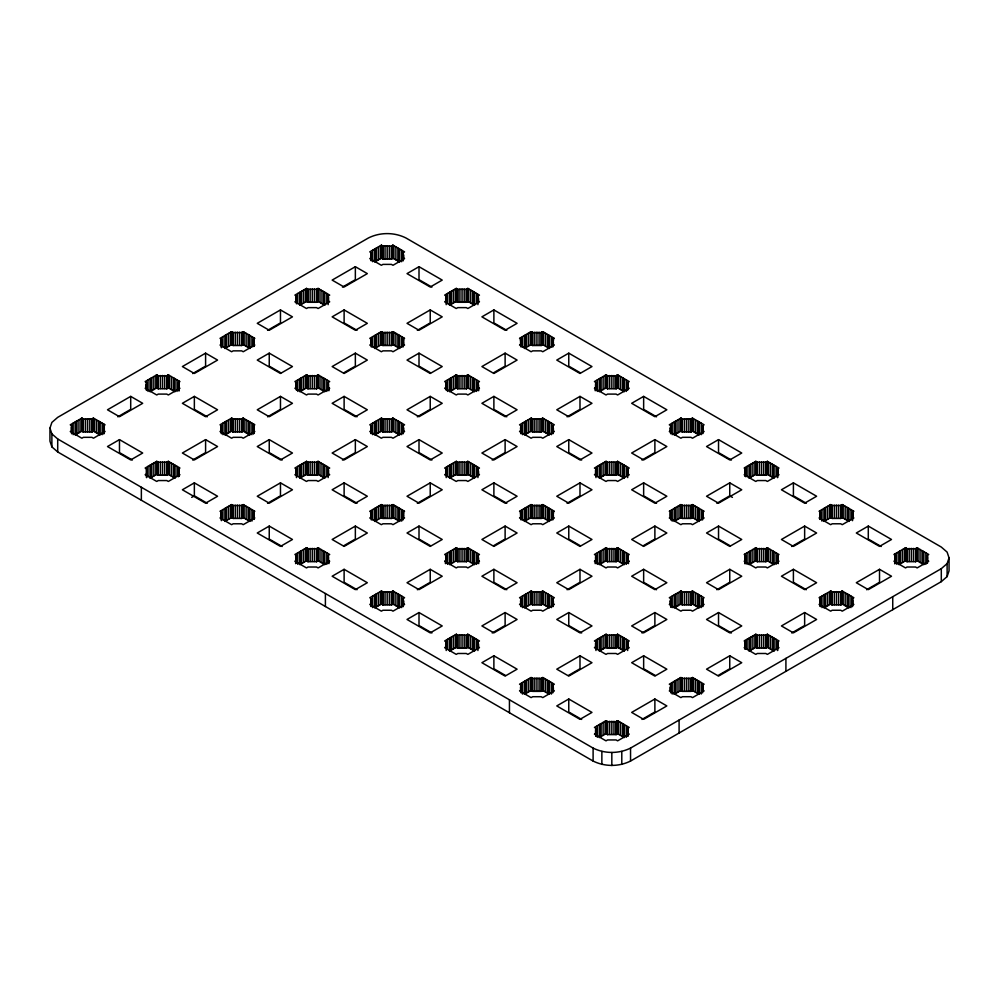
<?xml version="1.0" encoding="UTF-8"?>
<svg xmlns="http://www.w3.org/2000/svg" width="999" height="999" viewBox="0 0 999 999"><rect width="100%" height="100%" fill="white"/><g stroke="black" fill="none" stroke-linecap="round" stroke-linejoin="round"><path stroke-width="1.5" d="M71.803 425.711L71.803 430.619L70.242 431.518L81.856 438.211L83.404 437.325L91.908 437.325L93.456 438.211L105.07 431.518L103.509 430.619L103.509 425.711L105.07 424.812L93.456 418.119L91.908 419.006L83.404 419.006L81.856 418.119L70.242 424.812L71.803 425.711L71.803 433.504M146.129 387.812L146.678 382.48L145.13 381.581L156.731 374.887L158.292 375.774L166.783 375.774L168.344 374.887L179.945 381.581L178.396 382.48L178.396 390.272M221.566 339.248L221.566 344.156L220.005 345.055L231.618 351.748L233.167 350.861L241.671 350.861L243.219 351.748L254.832 345.055L253.271 344.156L253.271 339.248L254.832 338.349L243.219 331.656L241.671 332.542L233.167 332.542L231.618 331.656L220.005 338.349L221.566 339.248L221.566 347.04M221.566 425.711L221.566 430.619L220.005 431.518L231.618 438.211L233.167 437.325L241.671 437.325L243.219 438.211L254.832 431.518L253.271 430.619L253.271 425.711L254.832 424.812L243.219 418.119L241.671 419.006L233.167 419.006L231.618 418.119L220.005 424.812L221.566 425.711L221.566 433.504M221.566 512.175L221.566 517.082L220.005 517.981L231.618 524.675L233.167 523.788L241.671 523.788L243.219 524.675L254.832 517.981L253.271 517.082L253.271 512.175L254.832 511.276L243.219 504.582L241.671 505.469L233.167 505.469L231.618 504.582L220.005 511.276L221.566 512.175L221.566 519.967M296.441 296.016L296.441 300.924L294.892 301.823L306.493 308.516L308.042 307.63L316.546 307.63L318.107 308.516L329.707 301.823L328.159 300.924L328.159 296.016L329.707 295.117L318.107 288.424L316.546 289.31L308.042 289.31L306.493 288.424L294.892 295.117L296.441 296.016L296.441 303.808M296.441 382.48L296.441 387.387L294.892 388.286L306.493 394.98L308.042 394.093L316.546 394.093L318.107 394.98L329.707 388.286L328.159 387.387L328.159 382.48L329.707 381.581L318.107 374.887L316.546 375.774L308.042 375.774L306.493 374.887L294.892 381.581L296.441 382.48L296.441 390.272M296.441 468.943L296.441 473.851L294.892 474.75L306.493 481.443L308.042 480.556L316.546 480.556L318.107 481.443L329.707 474.75L328.159 473.851L328.159 468.943L329.707 468.044L318.107 461.351L316.546 462.237L308.042 462.237L306.493 461.351L294.892 468.044L296.441 468.943L296.441 477.597M296.441 555.407L296.441 560.314L294.892 561.213L306.493 567.919L308.042 567.02L316.546 567.02L318.107 567.919L329.707 561.213L328.159 560.314L328.159 555.407L329.707 554.507L318.107 547.814L316.546 548.701L308.042 548.701L306.493 547.814L294.892 554.507L296.441 555.407L296.441 563.199M371.328 252.784L371.328 257.692L369.767 258.591L381.381 265.284L382.929 264.385L391.433 264.385L392.982 265.284L404.583 258.591L403.034 257.692L403.034 252.784L404.583 251.885L392.982 245.18L391.433 246.079L382.929 246.079L381.381 245.18L369.767 251.885L371.328 252.784L371.328 260.577M370.766 344.58L371.328 339.248L369.767 338.349L381.381 331.656L382.929 332.542L391.433 332.542L392.982 331.656L404.583 338.349L403.034 339.248L403.034 347.04M371.328 425.711L371.328 430.619L369.767 431.518L381.381 438.211L382.929 437.325L391.433 437.325L392.982 438.211L404.583 431.518L403.034 430.619L403.034 425.711L404.583 424.812L392.982 418.119L391.433 419.006L382.929 419.006L381.381 418.119L369.767 424.812L371.328 425.711L371.328 433.504M370.766 517.507L371.328 512.175L369.767 511.276L381.381 504.582L382.929 505.469L391.433 505.469L392.982 504.582L404.583 511.276L403.034 512.175L403.034 519.967M370.766 603.97L371.328 598.638L369.767 597.739L381.381 591.046L382.929 591.945L391.433 591.945L392.982 591.046L404.583 597.739L403.034 598.638L403.034 606.43M403.034 339.248L403.034 344.156L404.583 345.055L392.982 351.748L391.433 350.861L382.929 350.861L381.381 351.748L369.767 345.055L371.328 344.156L370.766 341.695M403.034 512.175L403.034 517.082L404.583 517.981L392.982 524.675L391.433 523.788L382.929 523.788L381.381 524.675L369.767 517.981L371.328 517.082L370.766 514.635M403.034 598.638L403.034 603.546L404.583 604.445L392.982 611.151L391.433 610.252L382.929 610.252L381.381 611.151L369.767 604.445L371.328 603.546L370.766 601.098M445.641 301.348L446.203 296.016L444.655 295.117L456.256 288.424L457.804 289.31L466.308 289.31L467.857 288.424L479.47 295.117L477.922 296.016L477.922 304.67M445.641 387.812L446.203 382.48L444.655 381.581L456.256 374.887L457.804 375.774L466.308 375.774L467.857 374.887L479.47 381.581L477.922 382.48L477.922 390.272M445.641 474.275L446.203 468.943L444.655 468.044L456.256 461.351L457.804 462.237L466.308 462.237L467.857 461.351L479.47 468.044L477.922 468.943L477.922 477.597M446.203 555.407L446.203 560.314L444.655 561.213L456.256 567.919L457.804 567.02L466.308 567.02L467.857 567.919L479.47 561.213L477.922 560.314L477.922 555.407L479.47 554.507L467.857 547.814L466.308 548.701L457.804 548.701L456.256 547.814L444.655 554.507L446.203 555.407L446.203 563.199M477.922 296.016L477.922 300.924L479.47 301.823L467.857 308.516L466.308 307.63L457.804 307.63L456.256 308.516L444.655 301.823L446.203 300.924L445.641 298.464M445.641 647.215L446.203 641.87L444.655 640.971L456.256 634.278L457.804 635.177L466.308 635.177L467.857 634.278L479.47 640.971L477.922 641.87L477.922 650.524M477.922 382.48L477.922 387.387L479.47 388.286L467.857 394.98L466.308 394.093L457.804 394.093L456.256 394.98L444.655 388.286L446.203 387.387L445.641 384.927M477.922 468.943L477.922 473.851L479.47 474.75L467.857 481.443L466.308 480.556L457.804 480.556L456.256 481.443L444.655 474.75L446.203 473.851L445.641 471.403M477.922 641.87L477.922 646.778L479.47 647.677L467.857 654.382L466.308 653.483L457.804 653.483L456.256 654.382L444.655 647.677L446.203 646.778L445.641 644.33M520.529 344.58L521.078 339.248L519.53 338.349L531.143 331.656L532.692 332.542L541.196 332.542L542.744 331.656L554.345 338.349L552.797 339.248L552.797 347.04M520.529 431.044L521.078 425.711L519.53 424.812L531.143 418.119L532.692 419.006L541.196 419.006L542.744 418.119L554.345 424.812L552.797 425.711L552.797 433.504M520.529 517.507L521.078 512.175L519.53 511.276L531.143 504.582L532.692 505.469L541.196 505.469L542.744 504.582L554.345 511.276L552.797 512.175L552.797 519.967M520.529 603.97L521.078 598.638L519.53 597.739L531.143 591.046L532.692 591.945L541.196 591.945L542.744 591.046L554.345 597.739L552.797 598.638L552.797 606.43M552.797 339.248L552.797 344.156L554.345 345.055L542.744 351.748L541.196 350.861L532.692 350.861L531.143 351.748L519.53 345.055L521.078 344.156L520.529 341.695M520.529 690.446L521.078 685.102L519.53 684.203L531.143 677.509L532.692 678.408L541.196 678.408L542.744 677.509L554.345 684.203L552.797 685.102L552.797 692.894M552.797 425.711L552.797 430.619L554.345 431.518L542.744 438.211L541.196 437.325L532.692 437.325L531.143 438.211L519.53 431.518L521.078 430.619L520.529 428.171M552.797 512.175L552.797 517.082L554.345 517.981L542.744 524.675L541.196 523.788L532.692 523.788L531.143 524.675L519.53 517.981L521.078 517.082L520.529 514.635M552.797 598.638L552.797 603.546L554.345 604.445L542.744 611.151L541.196 610.252L532.692 610.252L531.143 611.151L519.53 604.445L521.078 603.546L520.529 601.098M552.797 685.102L552.797 690.009L554.345 690.908L542.744 697.614L541.196 696.715L532.692 696.715L531.143 697.614L519.53 690.908L521.078 690.009L520.529 687.562M595.966 382.48L595.966 387.387L594.417 388.286L606.018 394.98L607.567 394.093L616.071 394.093L617.619 394.98L629.233 388.286L627.672 387.387L627.672 382.48L629.233 381.581L617.619 374.887L616.071 375.774L607.567 375.774L606.018 374.887L594.417 381.581L595.966 382.48L595.966 390.272M595.966 468.943L595.966 473.851L594.417 474.75L606.018 481.443L607.567 480.556L616.071 480.556L617.619 481.443L629.233 474.75L627.672 473.851L627.672 468.943L629.233 468.044L617.619 461.351L616.071 462.237L607.567 462.237L606.018 461.351L594.417 468.044L595.966 468.943L595.966 477.597M595.966 555.407L595.966 560.314L594.417 561.213L606.018 567.919L607.567 567.02L616.071 567.02L617.619 567.919L629.233 561.213L627.672 560.314L627.672 555.407L629.233 554.507L617.619 547.814L616.071 548.701L607.567 548.701L606.018 547.814L594.417 554.507L595.966 555.407L595.966 563.199M595.966 641.87L595.966 646.778L594.417 647.677L606.018 654.382L607.567 653.483L616.071 653.483L617.619 654.382L629.233 647.677L627.672 646.778L627.672 641.87L629.233 640.971L617.619 634.278L616.071 635.177L607.567 635.177L606.018 634.278L594.417 640.971L595.966 641.87L595.966 650.524M595.966 728.333L595.966 733.241L594.417 734.14L606.018 740.846L607.567 739.947L616.071 739.947L617.619 740.846L629.233 734.14L627.672 733.241L627.672 728.333L629.233 727.434L617.619 720.741L616.071 721.64L607.567 721.64L606.018 720.741L594.417 727.434L595.966 728.333L595.966 736.126M670.292 431.044L670.841 425.711L669.293 424.812L680.893 418.119L682.454 419.006L690.958 419.006L692.507 418.119L704.108 424.812L702.559 425.711L702.559 433.504M670.292 517.507L670.841 512.175L669.293 511.276L680.893 504.582L682.454 505.469L690.958 505.469L692.507 504.582L704.108 511.276L702.559 512.175L702.559 519.967M670.292 603.97L670.841 598.638L669.293 597.739L680.893 591.046L682.454 591.945L690.958 591.945L692.507 591.046L704.108 597.739L702.559 598.638L702.559 606.43M670.292 690.446L670.841 685.102L669.293 684.203L680.893 677.509L682.454 678.408L690.958 678.408L692.507 677.509L704.108 684.203L702.559 685.102L702.559 692.894M745.729 468.943L745.729 473.851L744.168 474.75L755.781 481.443L757.329 480.556L765.833 480.556L767.382 481.443L778.995 474.75L777.434 473.851L777.434 468.943L778.995 468.044L767.382 461.351L765.833 462.237L757.329 462.237L755.781 461.351L744.168 468.044L745.729 468.943L745.729 476.735M745.729 555.407L745.729 560.314L744.168 561.213L755.781 567.919L757.329 567.02L765.833 567.02L767.382 567.919L778.995 561.213L777.434 560.314L777.434 555.407L778.995 554.507L767.382 547.814L765.833 548.701L757.329 548.701L755.781 547.814L744.168 554.507L745.729 555.407L745.729 563.199M745.729 641.87L745.729 646.778L744.168 647.677L755.781 654.382L757.329 653.483L765.833 653.483L767.382 654.382L778.995 647.677L777.434 646.778L777.434 641.87L778.995 640.971L767.382 634.278L765.833 635.177L757.329 635.177L755.781 634.278L744.168 640.971L745.729 641.87L745.729 649.075M820.604 512.175L820.604 517.082L819.055 517.981L830.656 524.675L832.217 523.788L840.708 523.788L842.269 524.675L853.87 517.981L852.322 517.082L852.322 512.175L853.87 511.276L842.269 504.582L840.708 505.469L832.217 505.469L830.656 504.582L819.055 511.276L820.604 512.175L820.604 519.38M820.604 598.638L820.604 603.546L819.055 604.445L830.656 611.151L832.217 610.252L840.708 610.252L842.269 611.151L853.87 604.445L852.322 603.546L852.322 598.638L853.87 597.739L842.269 591.046L840.708 591.945L832.217 591.945L830.656 591.046L819.055 597.739L820.604 598.638L820.604 606.43M894.929 563.623L895.491 555.407L893.93 554.507L905.544 547.814L907.092 548.701L915.596 548.701L917.144 547.814L928.758 554.507L927.197 555.407L927.197 563.199M49.95 428.171L51.886 422.415L57.705 417.357L368.456 237.949C380.095 232.155 394.255 232.155 405.894 237.949L941.295 547.052L947.114 552.11L949.05 557.867L949.05 570.829L947.114 576.585L941.295 581.643L630.544 761.051C618.905 766.845 604.745 766.845 593.106 761.051L57.705 451.948L51.886 446.89L49.95 441.133L49.95 428.171L51.886 433.916L51.886 446.89M947.114 576.585L947.114 563.611L949.05 557.867M146.678 468.943L146.678 473.851L145.13 474.75L156.731 481.443L158.292 480.556L166.783 480.556L168.344 481.443L179.945 474.75L178.396 473.851L178.396 468.943L179.945 468.044L168.344 461.351L166.783 462.237L158.292 462.237L156.731 461.351L145.13 468.044L146.678 468.943L146.678 477.597M51.886 433.916L57.705 438.973L593.106 748.089C604.745 753.87 618.905 753.87 630.544 748.089L941.295 568.668L947.114 563.611M130.707 396.391L107.492 409.79L119.48 416.708L142.695 403.309L130.707 396.391L130.707 409.365L117.82 416.808M205.594 353.159L182.38 366.558L194.355 373.476L217.57 360.077L205.594 353.159L205.594 366.133L192.695 373.576M280.469 309.927L257.255 323.326L269.243 330.244L292.457 316.845L280.469 309.927L280.469 322.902L267.582 330.344M355.357 266.696L332.143 280.095L344.118 287.013L367.332 273.614L355.357 266.696L355.357 279.67L342.457 287.113M100.162 421.99L100.162 434.965L93.456 431.081L91.908 431.98L83.404 431.98L81.856 431.081L75.137 434.965L75.137 421.99M175.05 378.758L175.05 391.733L168.344 387.849L166.783 388.748L158.292 388.748L156.731 387.849L150.025 391.733L150.025 378.758M249.925 335.527L249.925 348.501L243.219 344.618L241.671 345.517L233.167 345.517L231.618 344.618L224.9 348.501L224.9 335.527M324.812 292.295L324.812 305.269L318.107 301.386L316.546 302.285L308.042 302.285L306.493 301.386L299.787 305.269L299.787 292.295M399.687 249.063L399.687 262.038L392.982 258.154L391.433 259.053L382.929 259.053L381.381 258.154L374.662 262.038L374.662 249.063M119.48 439.622L107.492 446.541L130.707 459.94L142.695 453.022L119.48 439.622L119.48 452.597L132.38 460.039M194.355 396.391L182.38 403.309L205.594 416.708L217.57 409.79L194.355 396.391L194.355 409.365L207.255 416.808M269.243 353.159L257.255 360.077L280.469 373.476L292.457 366.558L269.243 353.159L269.243 366.133L280.844 372.827M344.118 309.927L332.143 316.845L355.357 330.244L367.332 323.326L344.118 309.927L344.118 322.902L357.018 330.344M419.006 266.696L407.018 273.614L430.232 287.013L442.22 280.095L419.006 266.696L419.006 279.67L431.905 287.113M205.594 439.622L182.38 453.022L194.355 459.94L217.57 446.541L205.594 439.622L205.594 452.597L192.695 460.039M280.469 396.391L257.255 409.79L269.243 416.708L292.457 403.309L280.469 396.391L280.469 409.365L267.582 416.808M355.357 353.159L332.143 366.558L344.118 373.476L367.332 360.077L355.357 353.159L355.357 366.133L343.743 372.827M430.232 309.927L407.018 323.326L419.006 330.244L442.22 316.845L430.232 309.927L430.232 322.902L417.345 330.344M175.05 465.222L175.05 478.196L168.344 474.325L166.783 475.212L158.292 475.212L156.731 474.325L150.025 478.196L150.025 465.222M249.925 421.99L249.925 434.965L243.219 431.081L241.671 431.98L233.167 431.98L231.618 431.081L224.9 434.965L224.9 421.99M324.812 378.758L324.812 391.733L318.107 387.849L316.546 388.748L308.042 388.748L306.493 387.849L299.787 391.733L299.787 378.758M399.687 335.527L399.687 348.501L392.982 344.618L391.433 345.517L382.929 345.517L381.381 344.618L375.574 347.977L375.574 335.002M474.575 292.295L474.575 305.269L467.857 301.386L466.308 302.285L457.804 302.285L456.256 301.386L449.55 305.269L449.55 292.295M194.355 482.854L182.38 489.772L205.594 503.171L217.57 496.253L194.355 482.854L194.355 495.829L207.255 503.271M269.243 439.622L257.255 446.541L280.469 459.94L292.457 453.022L269.243 439.622L269.243 452.597L282.143 460.039M344.118 396.391L332.143 403.309L355.357 416.708L367.332 409.79L344.118 396.391L344.118 409.365L357.018 416.808M419.006 353.159L407.018 360.077L430.232 373.476L442.22 366.558L419.006 353.159L419.006 366.133L430.606 372.827M493.881 309.927L481.905 316.845L505.119 330.244L517.095 323.326L493.881 309.927L493.881 322.902L506.78 330.344M191.696 497.365L194.355 495.829M280.469 482.854L257.255 496.253L269.243 503.171L292.457 489.772L280.469 482.854L280.469 495.829L267.582 503.271M355.357 439.622L332.143 453.022L344.118 459.94L367.332 446.541L355.357 439.622L355.357 452.597L342.457 460.039M430.232 396.391L407.018 409.79L419.006 416.708L442.22 403.309L430.232 396.391L430.232 409.365L417.345 416.808M505.119 353.159L481.905 366.558L493.881 373.476L517.095 360.077L505.119 353.159L505.119 366.133L493.506 372.827M249.925 508.454L249.925 521.428L243.219 517.557L241.671 518.444L233.167 518.444L231.618 517.557L224.9 521.428L224.9 508.454M324.812 465.222L324.812 478.196L318.107 474.325L316.546 475.212L308.042 475.212L306.493 474.325L299.787 478.196L299.787 465.222M399.687 421.99L399.687 434.965L392.982 431.081L391.433 431.98L382.929 431.98L381.381 431.081L374.662 434.965L374.662 421.99M474.575 378.758L474.575 391.733L467.857 387.849L466.308 388.748L457.804 388.748L456.256 387.849L449.55 391.733L449.55 378.758M549.45 335.527L549.45 348.501L542.744 344.618L541.196 345.517L532.692 345.517L531.143 344.618L524.425 348.501L524.425 335.527M269.243 526.086L257.255 533.004L280.469 546.403L292.457 539.485L269.243 526.086L269.243 539.06L282.143 546.503M344.118 482.854L332.143 489.772L355.357 503.171L367.332 496.253L344.118 482.854L344.118 495.829L357.018 503.271M419.006 439.622L407.018 446.541L430.232 459.94L442.22 453.022L419.006 439.622L419.006 452.597L431.905 460.039M493.881 396.391L481.905 403.309L505.119 416.708L517.095 409.79L493.881 396.391L493.881 409.365L506.78 416.808M568.768 353.159L556.78 360.077L579.994 373.476L591.982 366.558L568.768 353.159L568.768 366.133L580.369 372.827M355.357 526.086L332.143 539.485L344.118 546.403L367.332 533.004L355.357 526.086L355.357 539.06L343.743 545.766M430.232 482.854L407.018 496.253L419.006 503.171L442.22 489.772L430.232 482.854L430.232 495.829L417.345 503.271M505.119 439.622L481.905 453.022L493.881 459.94L517.095 446.541L505.119 439.622L505.119 452.597L492.22 460.039M579.994 396.391L556.78 409.79L568.768 416.708L591.982 403.309L579.994 396.391L579.994 409.365L567.095 416.808M324.812 551.685L324.812 564.66L318.107 560.789L316.546 561.675L308.042 561.675L306.493 560.789L299.787 564.66L299.787 551.685M399.687 508.454L399.687 521.428L392.982 517.557L391.433 518.444L382.929 518.444L381.381 517.557L374.662 521.428L374.662 508.454M474.575 465.222L474.575 478.196L467.857 474.325L466.308 475.212L457.804 475.212L456.256 474.325L449.55 478.196L449.55 465.222M549.45 421.99L549.45 434.965L542.744 431.081L541.196 431.98L532.692 431.98L531.143 431.081L524.425 434.965L524.425 421.99M624.338 378.758L624.338 391.733L617.619 387.849L616.071 388.748L607.567 388.748L606.018 387.849L599.313 391.733L599.313 378.758M344.118 569.318L332.143 576.236L355.357 589.635L367.332 582.717L344.118 569.318L344.118 582.292L357.018 589.735M419.006 526.086L407.018 533.004L430.232 546.403L442.22 539.485L419.006 526.086L419.006 539.06L430.606 545.766M493.881 482.854L481.905 489.772L505.119 503.171L517.095 496.253L493.881 482.854L493.881 495.829L506.78 503.271M568.768 439.622L556.78 446.541L579.994 459.94L591.982 453.022L568.768 439.622L568.768 452.597L581.655 460.039M643.643 396.391L631.668 403.309L654.882 416.708L666.857 409.79L643.643 396.391L643.643 409.365L656.543 416.808M430.232 569.318L407.018 582.717L419.006 589.635L442.22 576.236L430.232 569.318L430.232 582.292L417.345 589.735M505.119 526.086L481.905 539.485L493.881 546.403L517.095 533.004L505.119 526.086L505.119 539.06L493.506 545.766M579.994 482.854L556.78 496.253L568.768 503.171L591.982 489.772L579.994 482.854L579.994 495.829L567.095 503.271M654.882 439.622L631.668 453.022L643.643 459.94L666.857 446.541L654.882 439.622L654.882 452.597L641.982 460.039M399.687 594.917L399.687 607.892L392.982 604.02L391.433 604.907L382.929 604.907L381.381 604.02L374.662 607.892L374.662 594.917M474.575 551.685L474.575 564.66L467.857 560.789L466.308 561.675L457.804 561.675L456.256 560.789L449.55 564.66L449.55 551.685M549.45 508.454L549.45 521.428L542.744 517.557L541.196 518.444L532.692 518.444L531.143 517.557L524.425 521.428L524.425 508.454M624.338 465.222L624.338 478.196L617.619 474.325L616.071 475.212L607.567 475.212L606.018 474.325L599.313 478.196L599.313 465.222M699.213 421.99L699.213 434.965L692.507 431.081L690.958 431.98L682.454 431.98L680.893 431.081L674.188 434.965L674.188 421.99M419.006 612.549L407.018 619.467L430.232 632.866L442.22 625.948L419.006 612.549L419.006 625.524L431.905 632.966M493.881 569.318L481.905 576.236L505.119 589.635L517.095 582.717L493.881 569.318L493.881 582.292L506.78 589.735M568.768 526.086L556.78 533.004L579.994 546.403L591.982 539.485L568.768 526.086L568.768 539.06L580.369 545.766M643.643 482.854L631.668 489.772L654.882 503.171L666.857 496.253L643.643 482.854L643.643 495.829L656.543 503.271M718.531 439.622L706.543 446.541L729.757 459.94L741.745 453.022L718.531 439.622L718.531 452.597L731.418 460.039M505.119 612.549L481.905 625.948L493.881 632.866L517.095 619.467L505.119 612.549L505.119 625.524L492.22 632.966M579.994 569.318L556.78 582.717L568.768 589.635L591.982 576.236L579.994 569.318L579.994 582.292L567.095 589.735M654.882 526.086L631.668 539.485L643.643 546.403L666.857 533.004L654.882 526.086L654.882 539.06L643.269 545.766M729.757 482.854L706.543 496.253L718.531 503.171L741.745 489.772L729.757 482.854L729.757 495.829L716.857 503.271M473.663 637.624L473.663 650.599L467.857 647.252L466.308 648.139L457.804 648.139L456.256 647.252L450.449 650.599L450.449 637.624M549.45 594.917L549.45 607.892L542.744 604.02L541.196 604.907L532.692 604.907L531.143 604.02L524.425 607.892L524.425 594.917M624.338 551.685L624.338 564.66L617.619 560.789L616.071 561.675L607.567 561.675L606.018 560.789L599.313 564.66L599.313 551.685M699.213 508.454L699.213 521.428L692.507 517.557L690.958 518.444L682.454 518.444L680.893 517.557L674.188 521.428L674.188 508.454M774.1 465.222L774.1 478.196L767.382 474.325L765.833 475.212L757.329 475.212L755.781 474.325L749.075 478.196L749.075 465.222M493.881 655.781L481.905 662.699L505.119 676.098L517.095 669.18L493.881 655.781L493.881 668.756L505.494 675.461M568.768 612.549L556.78 619.467L579.994 632.866L591.982 625.948L568.768 612.549L568.768 625.524L581.655 632.966M643.643 569.318L631.668 576.236L654.882 589.635L666.857 582.717L643.643 569.318L643.643 582.292L656.543 589.735M718.531 526.086L706.543 533.004L729.757 546.403L741.745 539.485L718.531 526.086L718.531 539.06L730.132 545.766M793.406 482.854L781.43 489.772L804.645 503.171L816.62 496.253L793.406 482.854L793.406 495.829L806.305 503.271M579.994 655.781L556.78 669.18L568.768 676.098L591.982 662.699L579.994 655.781L579.994 668.756L568.394 675.461M654.882 612.549L631.668 625.948L643.643 632.866L666.857 619.467L654.882 612.549L654.882 625.524L641.982 632.966M729.757 569.318L706.543 582.717L718.531 589.635L741.745 576.236L729.757 569.318L729.757 582.292L716.857 589.735M804.645 526.086L781.43 539.485L793.406 546.403L816.62 533.004L804.645 526.086L804.645 539.06L791.745 546.503M549.45 681.38L549.45 694.355L542.744 690.484L541.196 691.37L532.692 691.37L531.143 690.484L524.425 694.355L524.425 681.38M623.426 637.624L623.426 650.599L617.619 647.252L616.071 648.139L607.567 648.139L606.018 647.252L600.212 650.599L600.212 637.624M699.213 594.917L699.213 607.892L692.507 604.02L690.958 604.907L682.454 604.907L680.893 604.02L674.188 607.892L674.188 594.917M774.1 551.685L774.1 564.66L767.382 560.789L765.833 561.675L757.329 561.675L755.781 560.789L749.075 564.66L749.075 551.685M848.975 508.454L848.975 521.428L842.269 517.557L840.708 518.444L832.217 518.444L830.656 517.557L823.95 521.428L823.95 508.454M568.768 699.013L556.78 705.931L579.994 719.33L591.982 712.412L568.768 699.013L568.768 711.987L581.655 719.43M643.643 655.781L631.668 662.699L654.882 676.098L666.857 669.18L643.643 655.781L643.643 668.756L655.257 675.461M718.531 612.549L706.543 619.467L729.757 632.866L741.745 625.948L718.531 612.549L718.531 625.524L731.418 632.966M793.406 569.318L781.43 576.236L804.645 589.635L816.62 582.717L793.406 569.318L793.406 582.292L806.305 589.735M868.293 526.086L856.305 533.004L879.52 546.403L891.508 539.485L868.293 526.086L868.293 539.06L881.18 546.503M654.882 699.013L631.668 712.412L643.643 719.33L666.857 705.931L654.882 699.013L654.882 711.987L641.982 719.43M729.757 655.781L706.543 669.18L718.531 676.098L741.745 662.699L729.757 655.781L729.757 668.756L718.156 675.461M804.645 612.549L781.43 625.948L793.406 632.866L816.62 619.467L804.645 612.549L804.645 625.524L791.745 632.966M879.52 569.318L856.305 582.717L868.293 589.635L891.508 576.236L879.52 569.318L879.52 582.292L866.62 589.735M624.338 724.612L624.338 737.587L617.619 733.716L616.071 734.615L607.567 734.615L606.018 733.716L599.313 737.587L599.313 724.612M699.213 681.38L699.213 694.355L692.507 690.484L690.958 691.37L682.454 691.37L680.893 690.484L674.188 694.355L674.188 681.38M774.1 638.149L774.1 651.123L767.382 647.252L765.833 648.139L757.329 648.139L755.781 647.252L749.075 651.123L749.075 638.149M848.975 594.917L848.975 607.892L842.269 604.02L840.708 604.907L832.217 604.907L830.656 604.02L823.95 607.892L823.95 594.917M923.863 551.685L923.863 564.66L917.144 560.789L915.596 561.675L907.092 561.675L905.544 560.789L898.838 564.66L898.838 551.685M729.757 495.829L732.417 497.365M927.197 555.407L927.197 560.314L928.758 561.213L917.144 567.919L915.596 567.02L907.092 567.02L905.544 567.919L893.93 561.213L895.491 560.314L894.929 557.867M702.559 425.711L702.559 430.619L704.108 431.518L692.507 438.211L690.958 437.325L682.454 437.325L680.893 438.211L669.293 431.518L670.841 430.619L670.292 428.171M702.559 512.175L702.559 517.082L704.108 517.981L692.507 524.675L690.958 523.788L682.454 523.788L680.893 524.675L669.293 517.981L670.841 517.082L670.292 514.635M702.559 598.638L702.559 603.546L704.108 604.445L692.507 611.151L690.958 610.252L682.454 610.252L680.893 611.151L669.293 604.445L670.841 603.546L670.292 601.098M702.559 685.102L702.559 690.009L704.108 690.908L692.507 697.614L690.958 696.715L682.454 696.715L680.893 697.614L669.293 690.908L670.841 690.009L670.292 687.562M178.396 382.48L178.396 387.387L179.945 388.286L168.344 394.98L166.783 394.093L158.292 394.093L156.731 394.98L145.13 388.286L146.678 387.387L146.129 384.927M941.295 568.668L941.295 581.643M927.621 556.63L927.621 559.515M927.447 555.269L927.447 563.336M925.848 552.834L925.848 564.373M922.951 551.161L922.951 564.135M922.04 550.636L922.04 563.611M920.054 549.487L920.054 562.462M918.056 548.339L918.056 561.301M917.144 547.814L917.144 560.789M916.907 547.952L916.907 560.926M916.37 548.264L916.37 561.226M915.833 548.563L915.833 561.538M915.596 548.701L915.596 561.675M913.486 548.463L913.486 561.438M911.35 548.389L911.35 561.363M909.202 548.463L909.202 561.438M907.092 548.701L907.092 561.675M906.855 548.563L906.855 561.538M906.318 548.264L906.318 561.226M905.781 547.952L905.781 560.926M905.544 547.814L905.544 560.789M904.632 548.339L904.632 561.301M902.634 549.487L902.634 562.462M900.648 550.636L900.648 563.611M899.737 551.161L899.737 564.135M896.84 552.834L896.84 564.373M895.491 555.407L895.491 563.199M895.241 555.269L895.067 563.424M894.842 553.983L894.717 563.648M892.744 596.703L892.744 609.677M852.971 510.751L852.971 513.636M852.871 514.635L852.871 517.507M852.734 513.399L852.734 516.283M852.734 599.862L852.734 602.747M852.559 512.037L852.559 520.679M852.559 598.501L852.559 606.568M852.322 512.175L852.322 519.967M852.322 598.638L852.322 606.43M850.973 509.602L850.973 519.692M850.973 596.066L850.973 607.604M848.076 507.929L848.076 520.904M848.076 594.393L848.076 607.367M847.164 507.405L847.164 520.379M847.164 593.868L847.164 606.843M845.166 506.256L845.166 519.23M845.166 592.719L845.166 605.694M843.168 505.107L843.168 518.069M843.168 591.57L843.168 604.545M842.269 504.582L842.269 517.557M842.269 591.046L842.269 604.02M842.02 504.72L842.02 517.694M842.02 591.183L842.02 604.158M841.495 505.032L841.495 517.994M841.495 591.495L841.495 604.47M840.958 505.332L840.958 518.306M840.958 591.795L840.958 604.77M840.708 505.469L840.708 518.444M840.708 591.945L840.708 604.907M838.598 505.232L838.598 518.206M838.598 591.695L838.598 604.67M836.463 505.157L836.463 518.131M836.463 591.62L836.463 604.595M834.327 505.232L834.327 518.206M834.327 591.695L834.327 604.67M832.217 505.469L832.217 518.444M832.217 591.945L832.217 604.907M831.967 505.332L831.967 518.306M831.967 591.795L831.967 604.77M831.443 505.032L831.443 517.994M831.443 591.495L831.443 604.47M830.906 504.72L830.906 517.694M830.906 591.183L830.906 604.158M830.656 504.582L830.656 517.557M830.656 591.046L830.656 604.02M829.757 505.107L829.757 518.069M829.757 591.57L829.757 604.545M827.759 506.256L827.759 519.23M827.759 592.719L827.759 605.694M825.761 507.405L825.761 520.379M825.761 593.868L825.761 606.843M824.862 507.929L824.862 520.904M824.862 594.393L824.862 607.367M821.952 509.602L821.952 521.141M821.952 596.066L821.952 607.604M820.366 512.037L820.366 519.243M820.366 598.501L820.366 606.568M820.191 513.399L820.191 519.155M820.191 599.862L820.191 605.619M819.967 510.751L819.967 519.405M819.967 597.215L819.967 605.869M819.829 511.725L819.829 518.931M819.829 598.189L819.829 605.394M785.913 658.378L785.913 671.353M778.221 560.764L778.221 563.648M777.996 471.403L777.996 474.275M777.996 644.33L777.996 647.215M777.859 470.167L777.859 474.488M777.859 556.63L777.859 559.515M777.859 643.094L777.859 647.414M777.684 468.806L777.684 477.447M777.684 555.269L777.684 563.336M777.684 641.733L777.684 650.386M777.434 468.943L777.434 477.597M777.434 555.407L777.434 563.199M777.434 641.87L777.434 650.524M776.086 466.371L776.086 476.461M776.086 552.834L776.086 564.373M776.086 639.298L776.086 649.387M773.189 464.697L773.189 477.672M773.189 551.161L773.189 564.135M773.189 637.624L773.189 650.599M772.277 464.173L772.277 477.147M772.277 550.636L772.277 563.611M772.277 637.1L772.277 650.074M770.291 463.024L770.291 475.999M770.291 549.487L770.291 562.462M770.291 635.951L770.291 648.925M768.293 461.875L768.293 474.837M768.293 548.339L768.293 561.301M768.293 634.802L768.293 647.777M767.382 461.351L767.382 474.325M767.382 547.814L767.382 560.789M767.382 634.278L767.382 647.252M767.145 461.488L767.145 474.463M767.145 547.952L767.145 560.926M767.145 634.415L767.145 647.389M766.608 461.8L766.608 474.762M766.608 548.264L766.608 561.226M766.608 634.727L766.608 647.702M766.071 462.1L766.071 475.074M766.071 548.563L766.071 561.538M766.071 635.027L766.071 648.001M765.833 462.237L765.833 475.212M765.833 548.701L765.833 561.675M765.833 635.177L765.833 648.139M763.723 462L763.723 474.975M763.723 548.463L763.723 561.438M763.723 634.927L763.723 647.901M761.588 461.925L761.588 474.9M761.588 548.389L761.588 561.363M761.588 634.852L761.588 647.827M759.44 462L759.44 474.975M759.44 548.463L759.44 561.438M759.44 634.927L759.44 647.901M757.329 462.237L757.329 475.212M757.329 548.701L757.329 561.675M757.329 635.177L757.329 648.139M757.092 462.1L757.092 475.074M757.092 548.563L757.092 561.538M757.092 635.027L757.092 648.001M756.555 461.8L756.555 474.762M756.555 548.264L756.555 561.226M756.555 634.727L756.555 647.702M756.018 461.488L756.018 474.463M756.018 547.952L756.018 560.926M756.018 634.415L756.018 647.389M755.781 461.351L755.781 474.325M755.781 547.814L755.781 560.789M755.781 634.278L755.781 647.252M754.869 461.875L754.869 474.837M754.869 548.339L754.869 561.301M754.869 634.802L754.869 647.777M752.884 463.024L752.884 475.999M752.884 549.487L752.884 562.462M752.884 635.951L752.884 648.925M750.886 464.173L750.886 477.147M750.886 550.636L750.886 563.611M750.886 637.1L750.886 650.074M749.974 464.697L749.974 477.672M749.974 551.161L749.974 564.135M749.974 637.624L749.974 650.599M747.077 466.371L747.077 476.461M747.077 552.834L747.077 564.373M747.077 639.298L747.077 649.387M745.479 468.806L745.479 476.011M745.479 555.269L745.479 563.336M745.479 641.733L745.479 648.938M745.304 470.167L745.304 475.924M745.304 556.63L745.304 563.424M745.304 643.094L745.304 648.851M745.079 467.52L745.079 476.173M745.079 553.983L745.167 563.623M745.079 640.446L745.079 649.1M744.954 468.494L744.954 475.699M744.954 554.957L744.954 563.648M744.954 641.42L744.954 648.626M703.209 510.751L703.209 513.636M702.971 426.935L702.971 429.807M702.971 513.399L703.121 517.507M702.971 599.862L702.971 602.747M702.971 686.325L703.121 690.446M702.796 430.756L702.796 433.641M702.796 603.683L702.796 606.568M701.211 423.139L701.211 434.677M701.211 509.602L701.211 519.692M701.211 596.066L701.211 607.604M701.211 682.529L701.211 694.068M698.313 421.466L698.313 434.44M698.313 507.929L698.313 520.904M698.313 594.393L698.313 607.367M698.313 680.856L698.313 693.83M697.402 420.941L697.402 433.916M697.402 507.405L697.402 520.379M697.402 593.868L697.402 606.843M697.402 680.331L697.402 693.306M695.404 419.792L695.404 432.767M695.404 506.256L695.404 519.23M695.404 592.719L695.404 605.694M695.404 679.183L695.404 692.157M693.418 418.643L693.418 431.605M693.418 505.107L693.418 518.069M693.418 591.57L693.418 604.545M693.418 678.034L693.418 691.008M692.507 418.119L692.507 431.081M692.507 504.582L692.507 517.557M692.507 591.046L692.507 604.02M692.507 677.509L692.507 690.484M692.257 418.256L692.257 431.231M692.257 504.72L692.257 517.694M692.257 591.183L692.257 604.158M692.257 677.647L692.257 690.621M691.733 418.556L691.733 431.531M691.733 505.032L691.733 517.994M691.733 591.495L691.733 604.47M691.733 677.959L691.733 690.933M691.196 418.868L691.196 431.843M691.196 505.332L691.196 518.306M691.196 591.795L691.196 604.77M691.196 678.259L691.196 691.233M690.958 419.006L690.958 431.98M690.958 505.469L690.958 518.444M690.958 591.945L690.958 604.907M690.958 678.408L690.958 691.37M688.848 418.768L688.848 431.743M688.848 505.232L688.848 518.206M688.848 591.695L688.848 604.67M688.848 678.159L688.848 691.133M686.7 418.693L686.7 431.668M686.7 505.157L686.7 518.131M686.7 591.62L686.7 604.595M686.7 678.084L686.7 691.058M684.565 418.768L684.565 431.743M684.565 505.232L684.565 518.206M684.565 591.695L684.565 604.67M684.565 678.159L684.565 691.133M682.454 419.006L682.454 431.98M682.454 505.469L682.454 518.444M682.454 591.945L682.454 604.907M682.454 678.408L682.454 691.37M682.205 418.868L682.205 431.843M682.205 505.332L682.205 518.306M682.205 591.795L682.205 604.77M682.205 678.259L682.205 691.233M681.68 418.556L681.68 431.531M681.68 505.032L681.68 517.994M681.68 591.495L681.68 604.47M681.68 677.959L681.68 690.933M681.143 418.256L681.143 431.231M681.143 504.72L681.143 517.694M681.143 591.183L681.143 604.158M681.143 677.647L681.143 690.621M680.893 418.119L680.893 431.081M680.893 504.582L680.893 517.557M680.893 591.046L680.893 604.02M680.893 677.509L680.893 690.484M679.994 418.643L679.994 431.605M679.994 505.107L679.994 518.069M679.994 591.57L679.994 604.545M679.994 678.034L679.994 691.008M679.095 720.054L679.095 733.029M677.996 419.792L677.996 432.767M677.996 506.256L677.996 519.23M677.996 592.719L677.996 605.694M677.996 679.183L677.996 692.157M675.998 420.941L675.998 433.916M675.998 507.405L675.998 520.379M675.998 593.868L675.998 606.843M675.998 680.331L675.998 693.306M675.099 421.466L675.099 434.44M675.099 507.929L675.099 520.904M675.099 594.393L675.099 607.367M675.099 680.856L675.099 693.83M672.19 423.139L672.19 434.677M672.19 509.602L672.19 521.141M672.19 596.066L672.19 607.604M672.19 682.529L672.19 694.068M670.841 425.711L670.841 433.504M670.841 512.175L670.841 519.967M670.841 598.638L670.841 607.292M670.841 685.102L670.841 692.894M670.604 430.756L670.604 433.641M670.604 603.683L670.604 606.568M670.429 426.935L670.429 431.256M670.429 513.399L670.429 517.719M670.429 599.862L670.429 604.183M670.429 686.325L670.429 690.646M670.204 510.751L670.204 513.636M630.544 748.089L630.544 761.051M628.458 560.764L628.458 563.648M628.096 383.703L628.234 387.812M628.096 470.167L628.096 474.488M628.096 556.63L628.096 559.515M628.096 643.094L628.096 647.414M628.096 729.557L628.096 732.442M627.921 560.451L627.921 563.336M627.921 733.378L627.921 736.263M627.672 382.48L627.672 390.272M627.672 468.943L627.672 477.597M627.672 555.407L627.672 563.199M627.672 641.87L627.672 650.524M627.672 728.333L627.672 736.126M626.336 379.907L626.336 391.433M626.336 466.371L626.336 476.461M626.336 552.834L626.336 564.373M626.336 639.298L626.336 649.387M626.336 725.761L626.336 737.299M624.338 638.149L624.338 651.123M623.426 378.234L623.426 391.208M623.426 464.697L623.426 477.672M623.426 551.161L623.426 564.135M623.426 724.088L623.426 737.062M622.527 377.709L622.527 390.684M622.527 464.173L622.527 477.147M622.527 550.636L622.527 563.611M622.527 637.1L622.527 650.074M622.527 723.563L622.527 736.538M621.79 751.435L621.79 764.41M620.529 376.561L620.529 389.535M620.529 463.024L620.529 475.999M620.529 549.487L620.529 562.462M620.529 635.951L620.529 648.925M620.529 722.414L620.529 735.389M618.531 375.399L618.531 388.374M618.531 461.875L618.531 474.837M618.531 548.339L618.531 561.301M618.531 634.802L618.531 647.777M618.531 721.266L618.531 734.24M617.619 374.887L617.619 387.849M617.619 461.351L617.619 474.325M617.619 547.814L617.619 560.789M617.619 634.278L617.619 647.252M617.619 720.741L617.619 733.716M617.382 375.025L617.382 387.999M617.382 461.488L617.382 474.463M617.382 547.952L617.382 560.926M617.382 634.415L617.382 647.389M617.382 720.878L617.382 733.853M616.845 375.324L616.845 388.299M616.845 461.8L616.845 474.762M616.845 548.264L616.845 561.226M616.845 634.727L616.845 647.702M616.845 721.191L616.845 734.165M616.308 375.636L616.308 388.611M616.308 462.1L616.308 475.074M616.308 548.563L616.308 561.538M616.308 635.027L616.308 648.001M616.308 721.49L616.308 734.465M616.071 375.774L616.071 388.748M616.071 462.237L616.071 475.212M616.071 548.701L616.071 561.675M616.071 635.177L616.071 648.139M616.071 721.64L616.071 734.615M613.96 375.537L613.96 388.511M613.96 462L613.96 474.975M613.96 548.463L613.96 561.438M613.96 634.927L613.96 647.901M613.96 721.39L613.96 734.365M611.825 375.462L611.825 388.436M611.825 461.925L611.825 474.9M611.825 548.389L611.825 561.363M611.825 634.852L611.825 647.827M611.825 721.315L611.825 734.29M611.825 752.559L611.825 765.534M609.677 375.537L609.677 388.511M609.677 462L609.677 474.975M609.677 548.463L609.677 561.438M609.677 634.927L609.677 647.901M609.677 721.39L609.677 734.365M607.567 375.774L607.567 388.748M607.567 462.237L607.567 475.212M607.567 548.701L607.567 561.675M607.567 635.177L607.567 648.139M607.567 721.64L607.567 734.615M607.33 375.636L607.33 388.611M607.33 462.1L607.33 475.074M607.33 548.563L607.33 561.538M607.33 635.027L607.33 648.001M607.33 721.49L607.33 734.465M606.793 375.324L606.793 388.299M606.793 461.8L606.793 474.762M606.793 548.264L606.793 561.226M606.793 634.727L606.793 647.702M606.793 721.191L606.793 734.165M606.256 375.025L606.256 387.999M606.256 461.488L606.256 474.463M606.256 547.952L606.256 560.926M606.256 634.415L606.256 647.389M606.256 720.878L606.256 733.853M606.018 374.887L606.018 387.849M606.018 461.351L606.018 474.325M606.018 547.814L606.018 560.789M606.018 634.278L606.018 647.252M606.018 720.741L606.018 733.716M605.107 375.399L605.107 388.374M605.107 461.875L605.107 474.837M605.107 548.339L605.107 561.301M605.107 634.802L605.107 647.777M605.107 721.266L605.107 734.24M603.121 376.561L603.121 389.535M603.121 463.024L603.121 475.999M603.121 549.487L603.121 562.462M603.121 635.951L603.121 648.925M603.121 722.414L603.121 735.389M601.86 751.435L601.86 764.41M601.123 377.709L601.123 390.684M601.123 464.173L601.123 477.147M601.123 550.636L601.123 563.611M601.123 637.1L601.123 650.074M601.123 723.563L601.123 736.538M600.212 378.234L600.212 391.208M600.212 464.697L600.212 477.672M600.212 551.161L600.212 564.135M600.212 724.088L600.212 737.062M599.313 638.149L599.313 651.123M597.315 379.907L597.315 391.433M597.315 466.371L597.315 476.461M597.315 552.834L597.315 564.373M597.315 639.298L597.315 649.387M597.315 725.761L597.315 737.299M595.716 387.525L595.716 390.409M595.716 560.451L595.716 563.336M595.716 733.378L595.716 736.263M595.541 383.703L595.541 388.024M595.541 470.167L595.541 474.488M595.541 556.63L595.541 560.951M595.541 643.094L595.541 647.414M595.541 729.557L595.541 733.878M595.192 387.837L595.192 390.721M595.192 560.764L595.192 563.648M593.106 748.089L593.106 761.051M553.446 337.824L553.446 340.709M553.359 341.695L553.359 344.58M553.359 428.171L553.359 431.044M553.446 510.751L553.446 513.636M553.359 514.635L553.359 517.507M553.359 601.098L553.359 603.97M553.359 687.562L553.359 690.446M553.209 340.472L553.209 344.792M553.209 426.935L553.209 431.256M553.209 513.399L553.209 516.283M553.209 599.862L553.209 604.183M553.209 686.325L553.209 689.21M553.034 430.756L553.034 433.641M553.034 603.683L553.034 606.568M551.448 336.675L551.448 346.765M551.448 423.139L551.448 434.677M551.448 509.602L551.448 519.692M551.448 596.066L551.448 607.604M551.448 682.529L551.448 694.068M548.551 335.002L548.551 347.977M548.551 421.466L548.551 434.44M548.551 507.929L548.551 520.904M548.551 594.393L548.551 607.367M548.551 680.856L548.551 693.83M547.639 334.478L547.639 347.452M547.639 420.941L547.639 433.916M547.639 507.405L547.639 520.379M547.639 593.868L547.639 606.843M547.639 680.331L547.639 693.306M545.641 333.329L545.641 346.303M545.641 419.792L545.641 432.767M545.641 506.256L545.641 519.23M545.641 592.719L545.641 605.694M545.641 679.183L545.641 692.157M543.656 332.168L543.656 345.142M543.656 418.643L543.656 431.605M543.656 505.107L543.656 518.069M543.656 591.57L543.656 604.545M543.656 678.034L543.656 691.008M542.744 331.656L542.744 344.618M542.744 418.119L542.744 431.081M542.744 504.582L542.744 517.557M542.744 591.046L542.744 604.02M542.744 677.509L542.744 690.484M542.507 331.793L542.507 344.767M542.507 418.256L542.507 431.231M542.507 504.72L542.507 517.694M542.507 591.183L542.507 604.158M542.507 677.647L542.507 690.621M541.97 332.093L541.97 345.067M541.97 418.556L541.97 431.531M541.97 505.032L541.97 517.994M541.97 591.495L541.97 604.47M541.97 677.959L541.97 690.933M541.433 332.405L541.433 345.379M541.433 418.868L541.433 431.843M541.433 505.332L541.433 518.306M541.433 591.795L541.433 604.77M541.433 678.259L541.433 691.233M541.196 332.542L541.196 345.517M541.196 419.006L541.196 431.98M541.196 505.469L541.196 518.444M541.196 591.945L541.196 604.907M541.196 678.408L541.196 691.37M539.085 332.305L539.085 345.279M539.085 418.768L539.085 431.743M539.085 505.232L539.085 518.206M539.085 591.695L539.085 604.67M539.085 678.159L539.085 691.133M536.938 332.23L536.938 345.204M536.938 418.693L536.938 431.668M536.938 505.157L536.938 518.131M536.938 591.62L536.938 604.595M536.938 678.084L536.938 691.058M534.802 332.305L534.802 345.279M534.802 418.768L534.802 431.743M534.802 505.232L534.802 518.206M534.802 591.695L534.802 604.67M534.802 678.159L534.802 691.133M532.692 332.542L532.692 345.517M532.692 419.006L532.692 431.98M532.692 505.469L532.692 518.444M532.692 591.945L532.692 604.907M532.692 678.408L532.692 691.37M532.442 332.405L532.442 345.379M532.442 418.868L532.442 431.843M532.442 505.332L532.442 518.306M532.442 591.795L532.442 604.77M532.442 678.259L532.442 691.233M531.918 332.093L531.918 345.067M531.918 418.556L531.918 431.531M531.918 505.032L531.918 517.994M531.918 591.495L531.918 604.47M531.918 677.959L531.918 690.933M531.381 331.793L531.381 344.767M531.381 418.256L531.381 431.231M531.381 504.72L531.381 517.694M531.381 591.183L531.381 604.158M531.381 677.647L531.381 690.621M531.143 331.656L531.143 344.618M531.143 418.119L531.143 431.081M531.143 504.582L531.143 517.557M531.143 591.046L531.143 604.02M531.143 677.509L531.143 690.484M530.232 332.168L530.232 345.142M530.232 418.643L530.232 431.605M530.232 505.107L530.232 518.069M530.232 591.57L530.232 604.545M530.232 678.034L530.232 691.008M528.234 333.329L528.234 346.303M528.234 419.792L528.234 432.767M528.234 506.256L528.234 519.23M528.234 592.719L528.234 605.694M528.234 679.183L528.234 692.157M526.236 334.478L526.236 347.452M526.236 420.941L526.236 433.916M526.236 507.405L526.236 520.379M526.236 593.868L526.236 606.843M526.236 680.331L526.236 693.306M525.337 335.002L525.337 347.977M525.337 421.466L525.337 434.44M525.337 507.929L525.337 520.904M525.337 594.393L525.337 607.367M525.337 680.856L525.337 693.83M522.427 336.675L522.427 346.765M522.427 423.139L522.427 434.677M522.427 509.602L522.427 519.692M522.427 596.066L522.427 607.604M522.427 682.529L522.427 694.068M521.078 339.248L521.078 347.04M521.078 425.711L521.078 433.504M521.078 512.175L521.078 519.967M521.078 598.638L521.078 606.43M521.078 685.102L521.078 692.894M520.666 340.472L520.666 344.792M520.666 426.935L520.841 433.641M520.666 513.399L520.666 516.283M520.666 599.862L520.841 606.568M520.666 686.325L520.666 689.21M520.442 337.824L520.442 340.709M520.442 510.751L520.442 513.636M509.44 699.787L509.44 712.762M478.696 387.837L478.696 390.721M478.696 560.764L478.696 563.648M478.471 298.464L478.471 301.348M478.471 384.927L478.471 387.812M478.471 471.403L478.471 474.275M478.471 557.867L478.471 560.739M478.471 644.33L478.471 647.215M478.334 297.24L478.334 301.561M478.334 383.703L478.334 386.576M478.334 470.167L478.334 474.488M478.334 556.63L478.334 560.951M478.334 643.094L478.334 647.414M478.159 387.525L478.159 390.409M478.159 560.451L478.159 563.336M477.922 555.407L477.922 563.199M476.573 293.444L476.573 303.534M476.573 379.907L476.573 391.433M476.573 466.371L476.573 476.461M476.573 552.834L476.573 564.373M476.573 639.298L476.573 649.387M474.575 638.149L474.575 651.123M473.663 291.77L473.663 304.745M473.663 378.234L473.663 391.208M473.663 464.697L473.663 477.672M473.663 551.161L473.663 564.135M472.764 291.246L472.764 304.22M472.764 377.709L472.764 390.684M472.764 464.173L472.764 477.147M472.764 550.636L472.764 563.611M472.764 637.1L472.764 650.074M470.766 290.097L470.766 303.072M470.766 376.561L470.766 389.535M470.766 463.024L470.766 475.999M470.766 549.487L470.766 562.462M470.766 635.951L470.766 648.925M468.768 288.936L468.768 301.91M468.768 375.399L468.768 388.374M468.768 461.875L468.768 474.837M468.768 548.339L468.768 561.301M468.768 634.802L468.768 647.777M467.857 288.424L467.857 301.386M467.857 374.887L467.857 387.849M467.857 461.351L467.857 474.325M467.857 547.814L467.857 560.789M467.857 634.278L467.857 647.252M467.619 288.561L467.619 301.536M467.619 375.025L467.619 387.999M467.619 461.488L467.619 474.463M467.619 547.952L467.619 560.926M467.619 634.415L467.619 647.389M467.082 288.861L467.082 301.835M467.082 375.324L467.082 388.299M467.082 461.8L467.082 474.762M467.082 548.264L467.082 561.226M467.082 634.727L467.082 647.702M466.558 289.173L466.558 302.148M466.558 375.636L466.558 388.611M466.558 462.1L466.558 475.074M466.558 548.563L466.558 561.538M466.558 635.027L466.558 648.001M466.308 289.31L466.308 302.285M466.308 375.774L466.308 388.748M466.308 462.237L466.308 475.212M466.308 548.701L466.308 561.675M466.308 635.177L466.308 648.139M464.198 289.073L464.198 302.048M464.198 375.537L464.198 388.511M464.198 462L464.198 474.975M464.198 548.463L464.198 561.438M464.198 634.927L464.198 647.901M462.062 288.998L462.062 301.96M462.062 375.462L462.062 388.436M462.062 461.925L462.062 474.9M462.062 548.389L462.062 561.363M462.062 634.852L462.062 647.827M459.915 289.073L459.915 302.048M459.915 375.537L459.915 388.511M459.915 462L459.915 474.975M459.915 548.463L459.915 561.438M459.915 634.927L459.915 647.901M457.804 289.31L457.804 302.285M457.804 375.774L457.804 388.748M457.804 462.237L457.804 475.212M457.804 548.701L457.804 561.675M457.804 635.177L457.804 648.139M457.567 289.173L457.567 302.148M457.567 375.636L457.567 388.611M457.567 462.1L457.567 475.074M457.567 548.563L457.567 561.538M457.567 635.027L457.567 648.001M457.03 288.861L457.03 301.835M457.03 375.324L457.03 388.299M457.03 461.8L457.03 474.762M457.03 548.264L457.03 561.226M457.03 634.727L457.03 647.702M456.493 288.561L456.493 301.536M456.493 375.025L456.493 387.999M456.493 461.488L456.493 474.463M456.493 547.952L456.493 560.926M456.493 634.415L456.493 647.389M456.256 288.424L456.256 301.386M456.256 374.887L456.256 387.849M456.256 461.351L456.256 474.325M456.256 547.814L456.256 560.789M456.256 634.278L456.256 647.252M455.344 288.936L455.344 301.91M455.344 375.399L455.344 388.374M455.344 461.875L455.344 474.837M455.344 548.339L455.344 561.301M455.344 634.802L455.344 647.777M453.359 290.097L453.359 303.072M453.359 376.561L453.359 389.535M453.359 463.024L453.359 475.999M453.359 549.487L453.359 562.462M453.359 635.951L453.359 648.925M451.361 291.246L451.361 304.22M451.361 377.709L451.361 390.684M451.361 464.173L451.361 477.147M451.361 550.636L451.361 563.611M451.361 637.1L451.361 650.074M450.449 291.77L450.449 304.745M450.449 378.234L450.449 391.208M450.449 464.697L450.449 477.672M450.449 551.161L450.449 564.135M449.55 638.149L449.55 651.123M447.552 293.444L447.552 303.534M447.552 379.907L447.552 391.433M447.552 466.371L447.552 476.461M447.552 552.834L447.552 564.373M447.552 639.298L447.552 649.387M446.203 296.016L446.203 304.67M446.203 382.48L446.203 390.272M446.203 468.943L446.203 477.597M446.203 641.87L446.203 650.524M445.966 560.451L445.966 563.336M445.791 297.24L445.791 301.561M445.791 383.703L445.791 386.576M445.791 470.167L445.791 474.488M445.791 556.63L445.791 559.515M445.791 643.094L445.791 647.414M445.429 560.764L445.429 563.648M403.596 255.232L403.596 258.117M403.683 337.824L403.683 340.709M403.596 341.695L403.596 344.58M403.596 428.171L403.596 431.044M403.683 510.751L403.683 513.636M403.596 514.635L403.596 517.507M403.596 601.098L403.596 603.97M403.459 253.996L403.284 260.714M403.459 340.472L403.459 344.792M403.459 426.935L403.284 433.641M403.459 513.399L403.459 516.283M403.459 599.862L403.284 606.568M403.034 252.784L403.034 260.577M403.034 425.711L403.034 433.504M401.685 250.212L401.685 261.738M401.685 336.675L401.685 346.765M401.685 423.139L401.685 434.677M401.685 509.602L401.685 521.141M401.685 596.066L401.685 607.604M398.788 248.539L398.788 261.513M398.788 335.002L398.788 347.977M398.788 421.466L398.788 434.44M398.788 507.929L398.788 520.904M398.788 594.393L398.788 607.367M397.877 248.014L397.877 260.989M397.877 334.478L397.877 347.452M397.877 420.941L397.877 433.916M397.877 507.405L397.877 520.379M397.877 593.868L397.877 606.843M395.879 246.865L395.879 259.84M395.879 333.329L395.879 346.303M395.879 419.792L395.879 432.767M395.879 506.256L395.879 519.23M395.879 592.719L395.879 605.694M393.893 245.704L393.893 258.679M393.893 332.168L393.893 345.142M393.893 418.643L393.893 431.605M393.893 505.107L393.893 518.069M393.893 591.57L393.893 604.545M392.982 245.18L392.982 258.154M392.982 331.656L392.982 344.618M392.982 418.119L392.982 431.081M392.982 504.582L392.982 517.557M392.982 591.046L392.982 604.02M392.744 245.329L392.744 258.304M392.744 331.793L392.744 344.767M392.744 418.256L392.744 431.231M392.744 504.72L392.744 517.694M392.744 591.183L392.744 604.158M392.207 245.629L392.207 258.604M392.207 332.093L392.207 345.067M392.207 418.556L392.207 431.531M392.207 505.032L392.207 517.994M392.207 591.495L392.207 604.47M391.67 245.941L391.67 258.916M391.67 332.405L391.67 345.379M391.67 418.868L391.67 431.843M391.67 505.332L391.67 518.306M391.67 591.795L391.67 604.77M391.433 246.079L391.433 259.053M391.433 332.542L391.433 345.517M391.433 419.006L391.433 431.98M391.433 505.469L391.433 518.444M391.433 591.945L391.433 604.907M389.323 245.841L389.323 258.816M389.323 332.305L389.323 345.279M389.323 418.768L389.323 431.743M389.323 505.232L389.323 518.206M389.323 591.695L389.323 604.67M387.175 245.766L387.175 258.729M387.175 332.23L387.175 345.204M387.175 418.693L387.175 431.668M387.175 505.157L387.175 518.131M387.175 591.62L387.175 604.595M385.04 245.841L385.04 258.816M385.04 332.305L385.04 345.279M385.04 418.768L385.04 431.743M385.04 505.232L385.04 518.206M385.04 591.695L385.04 604.67M382.929 246.079L382.929 259.053M382.929 332.542L382.929 345.517M382.929 419.006L382.929 431.98M382.929 505.469L382.929 518.444M382.929 591.945L382.929 604.907M382.692 245.941L382.692 258.916M382.692 332.405L382.692 345.379M382.692 418.868L382.692 431.843M382.692 505.332L382.692 518.306M382.692 591.795L382.692 604.77M382.155 245.629L382.155 258.604M382.155 332.093L382.155 345.067M382.155 418.556L382.155 431.531M382.155 505.032L382.155 517.994M382.155 591.495L382.155 604.47M381.618 245.329L381.618 258.304M381.618 331.793L381.618 344.767M381.618 418.256L381.618 431.231M381.618 504.72L381.618 517.694M381.618 591.183L381.618 604.158M381.381 245.18L381.381 258.154M381.381 331.656L381.381 344.618M381.381 418.119L381.381 431.081M381.381 504.582L381.381 517.557M381.381 591.046L381.381 604.02M380.469 245.704L380.469 258.679M380.469 332.168L380.469 345.142M380.469 418.643L380.469 431.605M380.469 505.107L380.469 518.069M380.469 591.57L380.469 604.545M378.471 246.865L378.471 259.84M378.471 333.329L378.471 346.303M378.471 419.792L378.471 432.767M378.471 506.256L378.471 519.23M378.471 592.719L378.471 605.694M376.473 248.014L376.473 260.989M376.473 334.478L376.473 347.452M376.473 420.941L376.473 433.916M376.473 507.405L376.473 520.379M376.473 593.868L376.473 606.843M375.574 248.539L375.574 261.513M375.574 421.466L375.574 434.44M375.574 507.929L375.574 520.904M375.574 594.393L375.574 607.367M374.662 335.527L374.662 348.501M372.664 250.212L372.664 261.738M372.664 336.675L372.664 346.765M372.664 423.139L372.664 434.677M372.664 509.602L372.664 519.692M372.664 596.066L372.664 607.604M371.328 339.248L371.328 347.04M371.328 512.175L371.328 519.967M371.328 598.638L371.328 606.43M371.079 257.829L371.079 260.714M371.079 430.756L371.079 433.641M371.079 603.683L371.079 606.568M370.904 253.996L370.904 256.88M370.904 340.472L370.904 344.792M370.904 426.935L370.904 429.807M370.904 513.399L370.904 516.283M370.904 599.862L370.904 604.183M370.679 510.751L370.679 513.636M328.933 387.837L328.933 390.721M328.933 560.764L328.933 563.648M328.571 297.24L328.571 301.561M328.571 383.703L328.571 388.024M328.571 470.167L328.571 474.488M328.571 556.63L328.571 560.951M328.396 387.525L328.396 390.409M328.396 560.451L328.396 563.336M328.159 296.016L328.159 304.67M328.159 382.48L328.159 390.272M328.159 468.943L328.159 477.597M328.159 555.407L328.159 563.199M326.81 293.444L326.81 303.534M326.81 379.907L326.81 391.433M326.81 466.371L326.81 476.461M326.81 552.834L326.81 564.373M325.399 593.531L325.399 606.505M323.901 291.77L323.901 304.745M323.901 378.234L323.901 391.208M323.901 464.697L323.901 477.672M323.901 551.161L323.901 564.135M323.002 291.246L323.002 304.22M323.002 377.709L323.002 390.684M323.002 464.173L323.002 477.147M323.002 550.636L323.002 563.611M321.004 290.097L321.004 303.072M321.004 376.561L321.004 389.535M321.004 463.024L321.004 475.999M321.004 549.487L321.004 562.462M319.006 288.936L319.006 301.91M319.006 375.399L319.006 388.374M319.006 461.875L319.006 474.837M319.006 548.339L319.006 561.301M318.107 288.424L318.107 301.386M318.107 374.887L318.107 387.849M318.107 461.351L318.107 474.325M318.107 547.814L318.107 560.789M317.857 288.561L317.857 301.536M317.857 375.025L317.857 387.999M317.857 461.488L317.857 474.463M317.857 547.952L317.857 560.926M317.32 288.861L317.32 301.835M317.32 375.324L317.32 388.299M317.32 461.8L317.32 474.762M317.32 548.264L317.32 561.226M316.795 289.173L316.795 302.148M316.795 375.636L316.795 388.611M316.795 462.1L316.795 475.074M316.795 548.563L316.795 561.538M316.546 289.31L316.546 302.285M316.546 375.774L316.546 388.748M316.546 462.237L316.546 475.212M316.546 548.701L316.546 561.675M314.435 289.073L314.435 302.048M314.435 375.537L314.435 388.511M314.435 462L314.435 474.975M314.435 548.463L314.435 561.438M312.3 288.998L312.3 301.96M312.3 375.462L312.3 388.436M312.3 461.925L312.3 474.9M312.3 548.389L312.3 561.363M310.152 289.073L310.152 302.048M310.152 375.537L310.152 388.511M310.152 462L310.152 474.975M310.152 548.463L310.152 561.438M308.042 289.31L308.042 302.285M308.042 375.774L308.042 388.748M308.042 462.237L308.042 475.212M308.042 548.701L308.042 561.675M307.804 289.173L307.804 302.148M307.804 375.636L307.804 388.611M307.804 462.1L307.804 475.074M307.804 548.563L307.804 561.538M307.267 288.861L307.267 301.835M307.267 375.324L307.267 388.299M307.267 461.8L307.267 474.762M307.267 548.264L307.267 561.226M306.743 288.561L306.743 301.536M306.743 375.025L306.743 387.999M306.743 461.488L306.743 474.463M306.743 547.952L306.743 560.926M306.493 288.424L306.493 301.386M306.493 374.887L306.493 387.849M306.493 461.351L306.493 474.325M306.493 547.814L306.493 560.789M305.582 288.936L305.582 301.91M305.582 375.399L305.582 388.374M305.582 461.875L305.582 474.837M305.582 548.339L305.582 561.301M303.596 290.097L303.596 303.072M303.596 376.561L303.596 389.535M303.596 463.024L303.596 475.999M303.596 549.487L303.596 562.462M301.598 291.246L301.598 304.22M301.598 377.709L301.598 390.684M301.598 464.173L301.598 477.147M301.598 550.636L301.598 563.611M300.687 291.77L300.687 304.745M300.687 378.234L300.687 391.208M300.687 464.697L300.687 477.672M300.687 551.161L300.687 564.135M297.789 293.444L297.789 303.534M297.789 379.907L297.789 391.433M297.789 466.371L297.789 476.461M297.789 552.834L297.789 564.373M296.204 560.451L296.204 563.336M296.029 297.24L296.029 301.561M296.029 383.703L295.879 387.812M296.029 470.167L296.029 474.488M296.029 556.63L296.029 559.515M295.667 560.764L295.667 563.648M254.046 338.798L254.046 346.004M254.046 425.262L254.046 432.467M254.046 511.725L254.046 518.931M253.921 337.824L253.921 346.478M253.921 424.288L253.921 432.942M253.921 510.751L253.921 519.405M253.696 340.472L253.696 346.228M253.696 426.935L253.696 433.728M253.696 513.399L253.696 519.155M253.521 339.111L253.521 346.316M253.521 425.574L253.521 433.641M253.521 512.037L253.521 519.243M253.271 339.248L253.271 346.453M253.271 425.711L253.271 433.504M253.271 512.175L253.271 519.38M251.923 336.675L251.923 346.765M251.923 423.139L251.923 434.677M251.923 509.602L251.923 521.141M249.026 335.002L249.026 347.977M249.026 421.466L249.026 434.44M249.026 507.929L249.026 520.904M248.114 334.478L248.114 347.452M248.114 420.941L248.114 433.916M248.114 507.405L248.114 520.379M246.116 333.329L246.116 346.303M246.116 419.792L246.116 432.767M246.116 506.256L246.116 519.23M244.131 332.168L244.131 345.142M244.131 418.643L244.131 431.605M244.131 505.107L244.131 518.069M243.219 331.656L243.219 344.618M243.219 418.119L243.219 431.081M243.219 504.582L243.219 517.557M242.982 331.793L242.982 344.767M242.982 418.256L242.982 431.231M242.982 504.72L242.982 517.694M242.445 332.093L242.445 345.067M242.445 418.556L242.445 431.531M242.445 505.032L242.445 517.994M241.908 332.405L241.908 345.379M241.908 418.868L241.908 431.843M241.908 505.332L241.908 518.306M241.671 332.542L241.671 345.517M241.671 419.006L241.671 431.98M241.671 505.469L241.671 518.444M239.56 332.305L239.56 345.279M239.56 418.768L239.56 431.743M239.56 505.232L239.56 518.206M237.412 332.23L237.412 345.204M237.412 418.693L237.412 431.668M237.412 505.157L237.412 518.131M235.277 332.305L235.277 345.279M235.277 418.768L235.277 431.743M235.277 505.232L235.277 518.206M233.167 332.542L233.167 345.517M233.167 419.006L233.167 431.98M233.167 505.469L233.167 518.444M232.929 332.405L232.929 345.379M232.929 418.868L232.929 431.843M232.929 505.332L232.929 518.306M232.392 332.093L232.392 345.067M232.392 418.556L232.392 431.531M232.392 505.032L232.392 517.994M231.855 331.793L231.855 344.767M231.855 418.256L231.855 431.231M231.855 504.72L231.855 517.694M231.618 331.656L231.618 344.618M231.618 418.119L231.618 431.081M231.618 504.582L231.618 517.557M230.707 332.168L230.707 345.142M230.707 418.643L230.707 431.605M230.707 505.107L230.707 518.069M228.709 333.329L228.709 346.303M228.709 419.792L228.709 432.767M228.709 506.256L228.709 519.23M226.723 334.478L226.723 347.452M226.723 420.941L226.723 433.916M226.723 507.405L226.723 520.379M225.811 335.002L225.811 347.977M225.811 421.466L225.811 434.44M225.811 507.929L225.811 520.904M222.914 336.675L222.914 346.765M222.914 423.139L222.914 434.677M222.914 509.602L222.914 519.692M221.316 339.111L221.316 347.752M221.316 425.574L221.316 433.641M221.316 512.037L221.316 520.679M221.141 340.472L221.141 344.792M221.141 426.935L221.141 429.807M221.141 513.399L221.004 517.507M220.916 510.751L220.916 513.636M179.171 382.03L179.171 390.721M179.171 468.494L179.171 475.699M179.033 381.056L178.946 390.696M179.033 467.52L179.033 476.173M178.809 383.703L178.809 390.497M178.809 470.167L178.809 475.924M178.634 382.342L178.634 390.409M178.634 468.806L178.634 476.011M178.396 468.943L178.396 476.735M177.048 379.907L177.048 391.433M177.048 466.371L177.048 476.461M174.138 378.234L174.138 391.208M174.138 464.697L174.138 477.672M173.239 377.709L173.239 390.684M173.239 464.173L173.239 477.147M171.241 376.561L171.241 389.535M171.241 463.024L171.241 475.999M169.243 375.399L169.243 388.374M169.243 461.875L169.243 474.837M168.344 374.887L168.344 387.849M168.344 461.351L168.344 474.325M168.094 375.025L168.094 387.999M168.094 461.488L168.094 474.463M167.557 375.324L167.557 388.299M167.557 461.8L167.557 474.762M167.033 375.636L167.033 388.611M167.033 462.1L167.033 475.074M166.783 375.774L166.783 388.748M166.783 462.237L166.783 475.212M164.673 375.537L164.673 388.511M164.673 462L164.673 474.975M162.537 375.462L162.537 388.436M162.537 461.925L162.537 474.9M160.402 375.537L160.402 388.511M160.402 462L160.402 474.975M158.292 375.774L158.292 388.748M158.292 462.237L158.292 475.212M158.042 375.636L158.042 388.611M158.042 462.1L158.042 475.074M157.505 375.324L157.505 388.299M157.505 461.8L157.505 474.762M156.98 375.025L156.98 387.999M156.98 461.488L156.98 474.463M156.731 374.887L156.731 387.849M156.731 461.351L156.731 474.325M155.832 375.399L155.832 388.374M155.832 461.875L155.832 474.837M153.834 376.561L153.834 389.535M153.834 463.024L153.834 475.999M151.836 377.709L151.836 390.684M151.836 464.173L151.836 477.147M150.924 378.234L150.924 391.208M150.924 464.697L150.924 477.672M148.027 379.907L148.027 391.433M148.027 466.371L148.027 476.461M146.678 382.48L146.678 390.272M146.441 382.342L146.441 390.409M146.441 468.806L146.441 477.447M141.359 487.275L141.359 500.249M104.283 425.262L104.283 432.467M104.158 424.288L104.158 432.942M103.933 426.935L103.933 433.728M103.759 425.574L103.759 433.641M103.509 425.711L103.509 433.504M102.16 423.139L102.16 434.677M99.263 421.466L99.263 434.44M98.352 420.941L98.352 433.916M96.366 419.792L96.366 432.767M94.368 418.643L94.368 431.605M93.456 418.119L93.456 431.081M93.219 418.256L93.219 431.231M92.682 418.556L92.682 431.531M92.145 418.868L92.145 431.843M91.908 419.006L91.908 431.98M89.798 418.768L89.798 431.743M87.65 418.693L87.65 431.668M85.514 418.768L85.514 431.743M83.404 419.006L83.404 431.98M83.167 418.868L83.167 431.843M82.63 418.556L82.63 431.531M82.093 418.256L82.093 431.231M81.856 418.119L81.856 431.081M80.944 418.643L80.944 431.605M78.946 419.792L78.946 432.767M76.96 420.941L76.96 433.916M76.049 421.466L76.049 434.44M73.152 423.139L73.152 434.677M71.553 425.574L71.553 433.641M71.379 426.935L71.379 429.807M57.705 438.973L57.705 451.948"/></g></svg>
